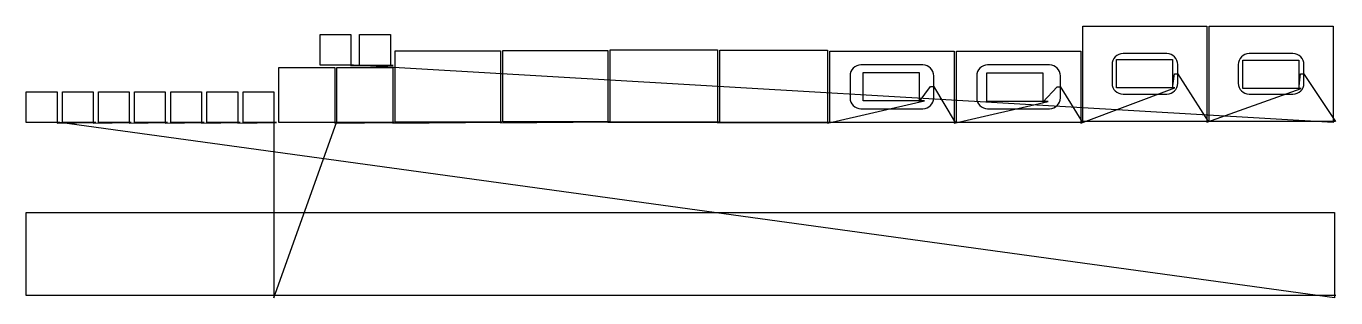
# Model space of a CAD drawing. Header units: metres. Extents: x 20 to 11981, y 0 to 2480.
import ezdxf

# ---------------------------------------------------------------- set-up
doc = ezdxf.new("R2010")
doc.units = ezdxf.units.M

msp = doc.modelspace()

# ---------------------------------------------------------------- linework, layer by layer
at = {"layer": 'TOOL_0'}
for p, q in [((2703.561, 2124.198), (2703.561, 2405.698)), ((2703.561, 2405.698), (2985.061, 2405.698)), ((2985.061, 2405.698), (2985.061, 2124.198)), ((3064.663, 2122.128), (3064.663, 2403.628)), ((3064.663, 2403.628), (3346.163, 2403.628)), ((3346.163, 2403.628), (3346.163, 2122.128)), ((9671.864, 1608.502), (9671.864, 2480.002)), ((9671.864, 2480.002), (10803.364, 2480.002)), ((10803.364, 2480.002), (10803.364, 1608.502)), ((10823.949, 1608.502), (10823.949, 2480.002)), ((10823.949, 2480.002), (11955.449, 2480.002)), ((11955.449, 2480.002), (11955.449, 1608.502)), ((3389.78, 1603.873), (3389.78, 2255.373)), ((3389.78, 2255.373), (4351.28, 2255.373)), ((4351.28, 2255.373), (4351.28, 1603.873)), ((4371.977, 1608.013), (4371.977, 2259.513)), ((4371.977, 2259.513), (5333.477, 2259.513)), ((5333.477, 2259.513), (5333.477, 1608.013)), ((5353.802, 1603.702), (5353.802, 2265.202)), ((5353.802, 2265.202), (6335.302, 2265.202)), ((6335.302, 2265.202), (6335.302, 1603.702)), ((6355.948, 1600.252), (6355.948, 2261.752)), ((6355.948, 2261.752), (7337.448, 2261.752)), ((7337.448, 2261.752), (7337.448, 1600.252)), ((7358.312, 1600.423), (7358.312, 2251.923)), ((7358.312, 2251.923), (8494.812, 2251.923)), ((8494.812, 2251.923), (8494.812, 1600.423)), ((8515.213, 1600.424), (8515.213, 2251.924)), ((8515.213, 2251.924), (9651.713, 2251.924)), ((9651.713, 2251.924), (9651.713, 1600.424)), ((9977.049, 1916.668), (9977.049, 2177.168)), ((9977.049, 2177.168), (10488.549, 2177.168)), ((10437.614, 2229.252), (10037.614, 2229.252)), ((10488.549, 2177.168), (10488.549, 1916.668)), ((11133.263, 1909.768), (11133.263, 2170.268)), ((11133.263, 2170.268), (11644.763, 2170.268)), ((11589.7, 2229.252), (11189.7, 2229.252)), ((11644.763, 2170.268), (11644.763, 1909.768)), ((2326.507, 1600.906), (2326.507, 2102.406)), ((2326.507, 2102.406), (2838.007, 2102.406)), ((2985.061, 2124.198), (2703.561, 2124.198)), ((2838.007, 2102.406), (2838.007, 1600.906)), ((2858.188, 1600.536), (2858.188, 2102.036)), ((2858.188, 2102.036), (3369.688, 2102.036)), ((3008.544, 2124.198), (2985.061, 2124.198)), ((2985.061, 2124.198), (2985.061, 2118.688)), ((2985.061, 2118.688), (3370.302, 2122.128)), ((11955.449, 1602.195), (3008.544, 2124.198)), ((3346.163, 2122.128), (3064.663, 2122.128)), ((3370.302, 2122.128), (3346.163, 2122.128)), ((3346.163, 2122.128), (3346.163, 2116.812)), ((3369.688, 2102.036), (3369.688, 1600.536)), ((8209.063, 2126.173), (7644.063, 2126.173)), ((7663.516, 1797.303), (7663.516, 2057.803)), ((7663.516, 2057.803), (8175.016, 2057.803)), ((8175.016, 2057.803), (8175.016, 1797.303)), ((8794.7, 1792.473), (8794.7, 2052.973)), ((8794.7, 2052.973), (9306.2, 2052.973)), ((9365.964, 2126.173), (8800.964, 2126.173)), ((9306.2, 2052.973), (9306.2, 1792.473)), ((9937.614, 2129.252), (9937.614, 1959.252)), ((10488.549, 1911.088), (10507.614, 2044.252)), ((10507.614, 2044.252), (10537.614, 2044.252)), ((10537.614, 2044.252), (10534.078, 2047.788)), ((10534.078, 2047.788), (10816.576, 1608.502)), ((10537.614, 2044.252), (10537.614, 2129.252)), ((10537.614, 1959.251), (10537.614, 2044.252)), ((11089.7, 2129.252), (11089.7, 1959.252)), ((11644.763, 1903.567), (11659.7, 2044.252)), ((11659.7, 2044.252), (11689.7, 2044.252)), ((11689.7, 2044.252), (11686.164, 2047.788)), ((11686.164, 2047.788), (11978.999, 1608.502)), ((11689.7, 2044.252), (11689.7, 2129.252)), ((11689.7, 1959.251), (11689.7, 2044.252)), ((7544.063, 2026.173), (7544.063, 1826.173)), ((8175.016, 1790.48), (8279.063, 1929.824)), ((8279.063, 1929.824), (8309.063, 1929.824)), ((8309.063, 1929.823), (8305.527, 1933.359)), ((8305.527, 1933.359), (8505.51, 1600.423)), ((8309.063, 1929.824), (8309.063, 2026.173)), ((8309.063, 1826.172), (8309.063, 1929.823)), ((8700.964, 2026.173), (8700.964, 1826.173)), ((9306.2, 1786.278), (9435.964, 1926.173)), ((9435.964, 1926.173), (9465.964, 1926.173)), ((9465.964, 1926.173), (9462.428, 1929.709)), ((9462.428, 1929.709), (9667.313, 1600.424)), ((9465.964, 1926.173), (9465.964, 2026.173)), ((9465.964, 1826.172), (9465.964, 1926.173)), ((9651.713, 1594.78), (10510.167, 1916.668)), ((10488.549, 1916.668), (9977.049, 1916.668)), ((10510.167, 1916.668), (10488.549, 1916.668)), ((10488.549, 1916.668), (10488.549, 1911.088)), ((20, 1600.509), (20, 1882.009)), ((20, 1882.009), (301.5, 1882.009)), ((301.5, 1882.009), (301.5, 1600.509)), ((350.555, 1600.433), (350.555, 1881.933)), ((350.555, 1881.933), (632.055, 1881.933)), ((632.055, 1881.933), (632.055, 1600.433)), ((680.018, 1600.509), (680.018, 1882.009)), ((680.018, 1882.009), (961.518, 1882.009)), ((961.518, 1882.009), (961.518, 1600.509)), ((1008.105, 1600.509), (1008.105, 1882.009)), ((1008.105, 1882.009), (1289.605, 1882.009)), ((1289.605, 1882.009), (1289.605, 1600.509)), ((1340.318, 1600.51), (1340.318, 1882.01)), ((1340.318, 1882.01), (1621.818, 1882.01)), ((1621.818, 1882.01), (1621.818, 1600.51)), ((1671.156, 1600.51), (1671.156, 1882.01)), ((1671.156, 1882.01), (1952.656, 1882.01)), ((1952.656, 1882.01), (1952.656, 1600.51)), ((2001.307, 1600.511), (2001.307, 1882.011)), ((2001.307, 1882.011), (2282.807, 1882.011)), ((2282.807, 1882.011), (2282.807, 1600.511)), ((7337.448, 1595.194), (8224.992, 1797.303)), ((8175.016, 1797.303), (7663.516, 1797.303)), ((8224.992, 1797.303), (8175.016, 1797.303)), ((8175.016, 1797.303), (8175.016, 1790.48)), ((10037.614, 1859.252), (10437.614, 1859.252)), ((10803.364, 1603.445), (11664.069, 1909.768)), ((11644.763, 1909.768), (11133.263, 1909.768)), ((11189.7, 1859.252), (11589.7, 1859.252)), ((11664.069, 1909.768), (11644.763, 1909.768)), ((11644.763, 1909.768), (11644.763, 1903.567)), ((7644.063, 1726.173), (8209.063, 1726.173)), ((8494.812, 1594.918), (9353.624, 1792.473)), ((9306.2, 1792.473), (8794.7, 1792.473)), ((8800.964, 1726.173), (9365.964, 1726.173)), ((9353.624, 1792.473), (9306.2, 1792.473)), ((9306.2, 1792.473), (9306.2, 1786.278)), ((301.5, 1600.509), (20, 1600.509)), ((326.219, 1600.509), (301.5, 1600.509)), ((301.5, 1600.509), (301.5, 1595.233)), ((301.5, 1595.233), (657.323, 1600.433)), ((11970, 0), (326.219, 1600.509)), ((632.055, 1600.433), (350.555, 1600.433)), ((632.055, 1595.141), (977.86, 1600.509)), ((657.323, 1600.433), (632.055, 1600.433)), ((632.055, 1600.433), (632.055, 1595.141)), ((961.518, 1600.509), (680.018, 1600.509)), ((977.86, 1600.509), (961.518, 1600.509)), ((961.518, 1600.509), (961.518, 1595.58)), ((961.518, 1595.58), (1311.256, 1600.509)), ((1289.605, 1600.509), (1008.105, 1600.509)), ((1289.605, 1594.871), (1646.346, 1600.51)), ((1311.256, 1600.509), (1289.605, 1600.509)), ((1289.605, 1600.509), (1289.605, 1594.871)), ((1621.818, 1600.51), (1340.318, 1600.51)), ((1646.346, 1600.51), (1621.818, 1600.51)), ((1621.818, 1600.51), (1621.818, 1594.515)), ((1621.818, 1594.515), (1975.526, 1600.51)), ((1952.656, 1600.51), (1671.156, 1600.51)), ((1952.656, 1595.455), (2305.853, 1600.511)), ((1975.526, 1600.51), (1952.656, 1600.51)), ((1952.656, 1600.51), (1952.656, 1595.455)), ((2282.807, 1600.511), (2001.307, 1600.511)), ((2282.807, 0.002), (2852.978, 1600.906)), ((2305.853, 1600.511), (2282.807, 1600.511)), ((2282.807, 1600.511), (2282.807, 1594.013)), ((2282.807, 1594.013), (2282.807, 0.002)), ((2838.007, 1600.906), (2326.507, 1600.906)), ((2852.978, 1600.906), (2838.007, 1600.906)), ((2838.007, 1600.906), (2838.007, 1594.743)), ((2838.007, 1594.743), (3385.057, 1600.536)), ((3369.688, 1600.536), (2858.188, 1600.536)), ((3369.688, 1595.046), (4363.449, 1603.873)), ((3385.057, 1600.536), (3369.688, 1600.536)), ((3369.688, 1600.536), (3369.688, 1595.046)), ((4351.28, 1603.873), (3389.78, 1603.873)), ((4351.28, 1597.96), (5346.084, 1608.013)), ((4363.449, 1603.873), (4351.28, 1603.873)), ((4351.28, 1603.873), (4351.28, 1597.96)), ((5333.477, 1608.013), (4371.977, 1608.013)), ((5346.084, 1608.013), (5333.477, 1608.013)), ((5333.477, 1608.013), (5333.477, 1603.074)), ((5333.477, 1603.074), (6351.566, 1603.702)), ((6335.302, 1603.702), (5353.802, 1603.702)), ((6351.566, 1603.702), (6335.302, 1603.702)), ((6335.302, 1603.702), (6335.302, 1598.581)), ((6335.302, 1598.581), (7352.012, 1600.252)), ((7337.448, 1600.252), (6355.948, 1600.252)), ((7352.012, 1600.252), (7337.448, 1600.252)), ((7337.448, 1600.252), (7337.448, 1595.194)), ((8494.812, 1600.423), (7358.312, 1600.423)), ((8505.51, 1600.423), (8494.812, 1600.423)), ((8494.812, 1600.423), (8494.812, 1594.918)), ((9651.713, 1600.424), (8515.213, 1600.424)), ((9667.313, 1600.424), (9651.713, 1600.424)), ((9651.713, 1600.424), (9651.713, 1594.78)), ((10803.364, 1608.502), (9671.864, 1608.502)), ((10816.576, 1608.502), (10803.364, 1608.502)), ((10803.364, 1608.502), (10803.364, 1603.445)), ((11955.449, 1608.502), (10823.949, 1608.502)), ((11978.999, 1608.502), (11955.449, 1608.502)), ((11955.449, 1608.502), (11955.449, 1602.195)), ((20, 20.001), (20, 780.001)), ((20, 780.001), (11970, 780.001)), ((11970, 780.001), (11970, 20.001)), ((11970, 20.001), (20, 20.001)), ((11980.999, 20.001), (11970, 20.001)), ((11970, 20.001), (11970, 14.594)), ((11970, 14.594), (11970, 0))]:
    msp.add_line(p, q, dxfattribs=at)
for centre, start, end in [((10037.614, 2129.252), 90, 180), ((10437.614, 2129.252), 0, 90), ((11189.7, 2129.252), 90, 180), ((11589.7, 2129.252), 0, 90), ((7644.063, 2026.173), 90, 180), ((8209.063, 2026.173), 0, 90), ((8800.964, 2026.173), 90, 180), ((9365.964, 2026.173), 0, 90), ((10037.614, 1959.252), 180, 270), ((10437.614, 1959.252), 270, 359.999427), ((11189.7, 1959.252), 180, 270), ((11589.7, 1959.252), 270, 359.999427), ((7644.063, 1826.173), 180, 270), ((8209.063, 1826.173), 270, 359.999427), ((8800.964, 1826.173), 180, 270), ((9365.964, 1826.173), 270, 359.999427)]:
    msp.add_arc(centre, 100, start, end, dxfattribs=at)

doc.saveas('drawing.dxf')
